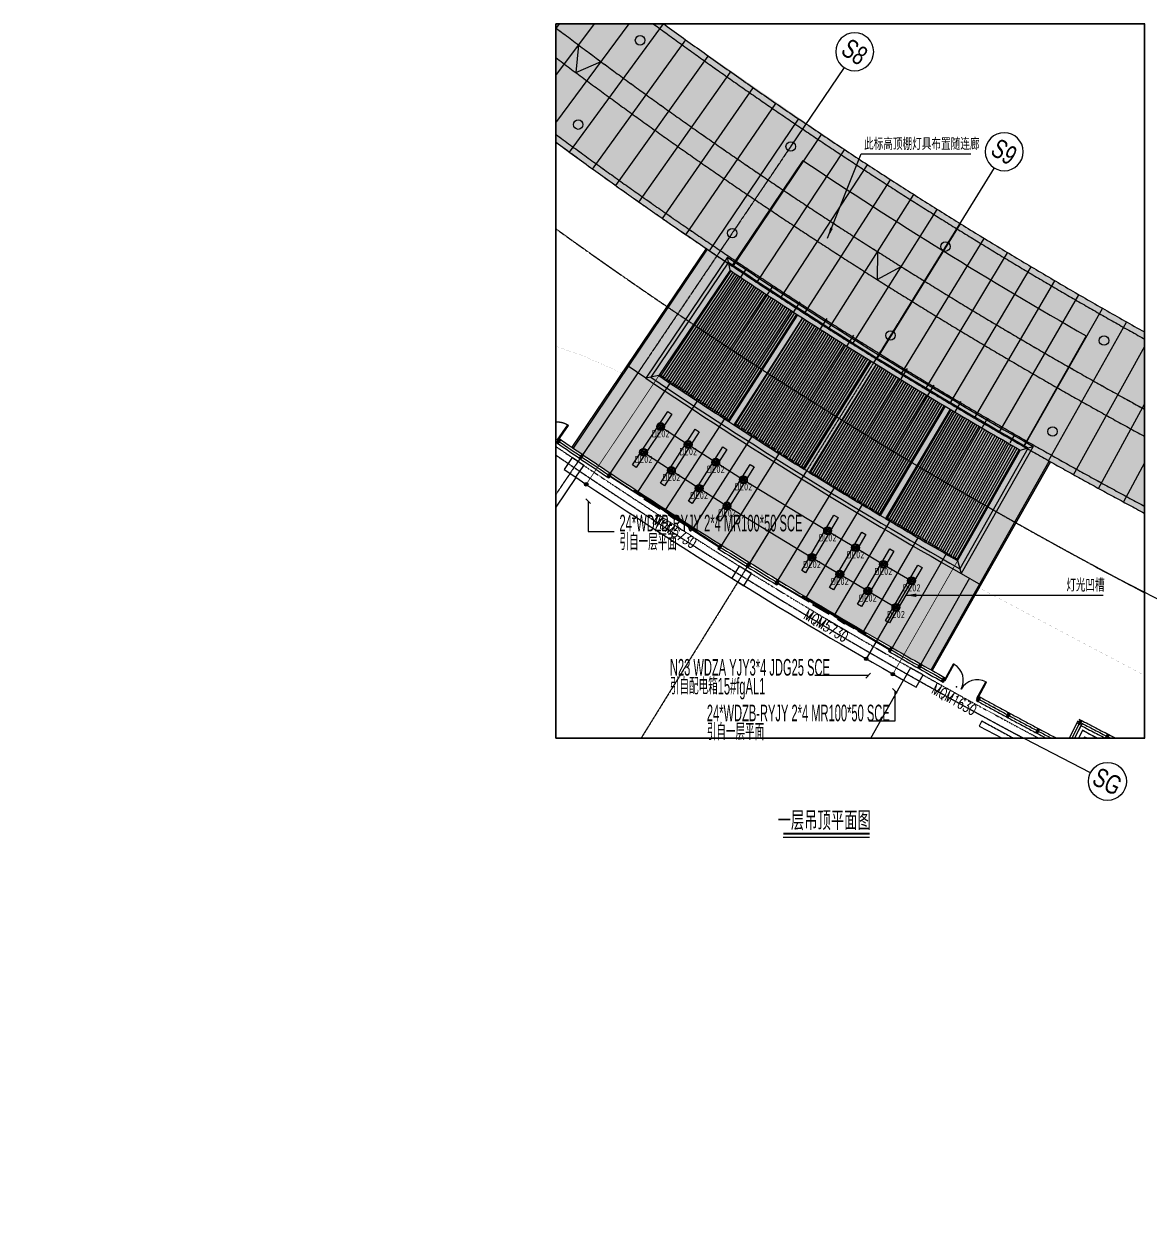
# Model space of a CAD drawing. Header units: inches. Extents: x 157503 to 1975928, y -20120 to 125851.
# Drawn here: x 1592859 to 1640308, y 75385 to 125851 of the extents above; entities that cross this region are included whole.
import ezdxf
from ezdxf import colors
from ezdxf.entities.mleader import LeaderData, LeaderLine
from ezdxf.enums import TextEntityAlignment as Align
from ezdxf.lldxf.tags import DXFTag
from ezdxf.math import Vec2, Vec3
from ezdxf.xclip import XClip

# ---------------------------------------------------------------- set-up
doc = ezdxf.new("R2010")
doc.units = ezdxf.units.IN
doc.header["$MEASUREMENT"] = 0
for name, pattern in [('CENTER2', [28.575, 19.05, -3.175, 3.175, -3.175]), ('DOT2', [0.125, 0, -0.125]), ('JIS_08_15', [17.25, 15, -0.75, 0.75, -0.75])]:
    doc.linetypes.add(name, pattern=pattern)
doc.layers.get('0').update_dxf_attribs({"color": 253})
for name, color, linetype in [('#分隔线', 8, 'JIS_08_15'), ('#幕墙线-平面', 8, 'Continuous'), ('#标注', 8, 'Continuous'), ('#轴线', 8, 'CENTER2'), ('0-DL02', 1, 'Continuous'), ('0-L-灯具', 1, 'Continuous'), ('0-L-电箱', 90, 'Continuous'), ('0-LIGHT-TXT', 90, 'Continuous'), ('1-WIN-1', 8, 'Continuous'), ('A-COLS-PLAN-C', 8, 'Continuous'), ('A-FLOR-OTLN', 8, 'DOT2'), ('A-GLASS', 8, 'Continuous'), ('A-STRS', 8, 'Continuous'), ('A-WALL-E', 8, 'Continuous'), ('COLUMN', 8, 'Continuous'), ('DIM', 8, 'Continuous'), ('DIM_LEAD', 8, 'Continuous'), ('DIM_SYMB', 8, 'Continuous'), ('I—平面—文字', 8, 'Continuous'), ('LT-220V', 5, 'Continuous'), ('LT-24V', 4, 'Continuous'), ('L立面-细线', 8, 'Continuous'), ('WALL', 8, 'Continuous'), ('WINDOW', 8, 'Continuous'), ('WINDOW_TEXT', 8, 'Continuous'), ('WZ', 8, 'Continuous'), ('吊顶', 8, 'Continuous'), ('外轮廓', 8, 'Continuous'), ('建-填充', 8, 'Continuous'), ('建-消防-防火分区填充', 8, 'Continuous')]:
    doc.layers.add(name, color=color, linetype=linetype)
doc.styles.add('_TCH_DIM', font='SIMPLEX', dxfattribs={"bigfont": 'GBCBIG'})
doc.styles.add('_TCH_WINDOW', font='SIMPLEX', dxfattribs={"height": 3.5, "bigfont": 'GBCBIG'})
doc.styles.add('GBZITI', font='gbenor.shx', dxfattribs={"height": 350, "bigfont": 'gbcbig.shx'})
doc.styles.add('JHZX', font='jrs.shx', dxfattribs={"width": 0.6, "bigfont": 'jhz.shx'})
doc.styles.add('SMDEI', font='smsim.shx', dxfattribs={"width": 0.75, "bigfont": 'smfs.shx'})
doc.styles.get("Standard").update_dxf_attribs({"font": 'arial.ttf'})
doc.styles.add('图纸文字', font='txt.shx', dxfattribs={"width": 0.7, "bigfont": 'HZTXT.shx'})
doc.styles.add('幼圆', font='')
doc.styles.get('幼圆').set_extended_font_data('YouYuan')
tags = doc.linetypes.add('LED_LINE', pattern='A,0.5,-0.3,["LED",Standard,S=0.2,R=-0.1,X=-0.1,Y=-0.1],-1', length=1.8).pattern_tags.tags
tags[6] = DXFTag(74, 10)
doc.dimstyles.new('JZBZ-300', dxfattribs={"dimscale": 300, "dimtxt": 3, "dimasz": 1.5, "dimexe": 1, "dimexo": 1, "dimgap": 0.5, "dimtad": 1, "dimdec": 0, "dimdsep": 46, "dimtxsty": 'JHZX', "dimblk1": 'ARCHTICK', "dimblk2": 'ARCHTICK', "dimsah": 1, "dimcen": 0, "dimclrd": 1, "dimclre": 1, "dimclrt": 2, "dimazin": 2, "dimtfac": 1, "dimtdec": 0, "dimtix": 1, "dimtmove": 0, "dimatfit": 3, "dimfxl": 0, "dimtolj": 1, "dimlwd": -1, "dimlwe": -1, "dimarcsym": 0})

# ---------------------------------------------------------------- blocks, each defined once
blk = doc.blocks.new('A$C80b62fe7')
at = {"layer": '#幕墙线-平面'}
for points in [[(-78822, 63164, 0.005574), (-75982, 59854, 0.004935), (-73407, 56977, 0.059294), (-38419, 26758, 0.058599), (2176, 5784, 0.058599)], [(-80806, 61500, 0.005574), (-77929, 58146, 0.004935), (-75320, 55231, 0.059294), (-39869, 24612, 0.058599), (1264, 3360, 0.058599)], [(-81572, 60857, 0.005574), (-78681, 57487, 0.004935), (-76058, 54557, 0.059294), (-40428, 23783, 0.058599), (912, 2424, 0.058599)], [(-83557, 59193, 0.005574), (-80628, 55778, 0.004935), (-77971, 52810, 0.059294), (-41878, 21637, 0.058599), (0, 0, 0.058599)], [(-83756, 59026, 0.005574), (-80823, 55607, 0.004935), (-78163, 52635, 0.059294), (-42023, 21421, 0.058599), (-92, -243, 0.058599)]]:
    blk.add_lwpolyline(points, format="xyb", dxfattribs=at)
blk.add_arc((71052, 188867), 195350, 213.4267, 249.3814, dxfattribs=at)
blk = doc.blocks.new('A$C8c38d97e')
at = {"layer": '建-填充', "ltscale": 10}
h = blk.add_hatch(color=256, dxfattribs=at)
h.dxf.hatch_style = 1
edge = h.paths.add_edge_path()
edge.add_line((-125064, -153750), (-125377, -154140))
edge.add_arc((-915, 751), 198700, 231.21659, 231.55686)
edge.add_line((-124455, -154876), (-124144, -154485))
edge.add_arc((-915, 751), 198200, 231.21659, 231.55686, ccw=False)
edge = h.paths.add_edge_path()
edge.add_line((-125377, -154140), (-125690, -154530))
edge.add_arc((-915, 751), 199200, 231.21659, 231.55686)
edge.add_line((-124766, -155268), (-124455, -154876))
edge.add_arc((-915, 751), 198700, 231.21659, 231.55686, ccw=False)
h = blk.add_hatch(color=256, dxfattribs=at)
h.dxf.hatch_style = 1
edge = h.paths.add_edge_path()
edge.add_line((-113115, -163358), (-113395, -163773))
edge.add_arc((-1947, 1333), 199200, 235.98045, 236.32073)
edge.add_line((-112412, -164432), (-112135, -164016))
edge.add_arc((-1947, 1333), 198700, 235.98045, 236.32073, ccw=False)
edge = h.paths.add_edge_path()
edge.add_arc((-1947, 1333), 198200, 235.98045, 236.32073, ccw=False)
edge.add_line((-112835, -162944), (-113115, -163358))
edge.add_arc((-1947, 1333), 198700, 235.98045, 236.32073)
edge.add_line((-112135, -164016), (-111858, -163600))
at = {"layer": '#幕墙线-平面', "ltscale": 10}
for points in [[(-149873, -125692, 0.005574), (-147034, -129002, 0.004935), (-144458, -131880, 0.059294), (-109471, -162099, 0.058599), (-68876, -183073, 0.058599)], [(-151858, -127357, 0.005574), (-148981, -130711, 0.004935), (-146371, -133626, 0.059294), (-110920, -164245, 0.058599), (-69788, -185497, 0.058599)], [(-152624, -127999, 0.005574), (-149732, -131370, 0.004935), (-147110, -134300, 0.059294), (-111480, -165074, 0.058599), (-70140, -186433, 0.058599)], [(-154608, -129664, 0.005574), (-151679, -133078, 0.004935), (-149022, -136047, 0.059294), (-112929, -167220, 0.058599), (-71052, -188857, 0.058599)]]:
    blk.add_lwpolyline(points, format="xyb", dxfattribs=at)
for points in [[(-129350, -155216), (-125061, -150069)], [(-128425, -155982), (-124167, -150809)], [(-127497, -156742), (-123269, -151544)], [(-126564, -157496), (-122367, -152273)], [(-125626, -158245), (-121460, -152997)], [(-124684, -158988), (-120550, -153716)], [(-123737, -159726), (-119634, -154429)], [(-122787, -160458), (-118715, -155137)], [(-121831, -161185), (-117792, -155839)], [(-120872, -161905), (-116864, -156536)], [(-119908, -162620), (-115932, -157227)], [(-118940, -163329), (-114996, -157913)], [(-117968, -164033), (-114056, -158593)], [(-116992, -164731), (-113112, -159268)], [(-116011, -165423), (-112164, -159937)], [(-115027, -166109), (-111213, -160600)], [(-114038, -166789), (-110257, -161258)], [(-113046, -167463), (-109297, -161910)], [(-112049, -168132), (-108333, -162556)], [(-111048, -168794), (-107366, -163197)], [(-110044, -169451), (-106395, -163831)], [(-109035, -170101), (-105420, -164460)], [(-108023, -170746), (-104441, -165083)], [(-107007, -171384), (-103459, -165701)], [(-105987, -172017), (-102473, -166312)], [(-104964, -172643), (-101483, -166918)], [(-103937, -173263), (-100490, -167518)], [(-102906, -173878), (-99494, -168112)]]:
    blk.add_lwpolyline(points, dxfattribs=at)
at = {"layer": 'DIM', "ltscale": 10}
for points in [[(-125064, -153750), (-125227, -154901), (-124144, -154485)], [(-112831, -162938), (-112898, -164103), (-111858, -163600)]]:
    blk.add_lwpolyline(points, dxfattribs=at)
blk.add_blockref('A$C80b62fe7', (-71052, -188857), dxfattribs=at)
blk = doc.blocks.new('YREYTRTJHGJHGJ')
at = {"layer": '#标注', "ltscale": 300}
blk.add_blockref('A$C8c38d97e', (917729.6, 422226.7), dxfattribs=at)
blk = doc.blocks.new('*U29')
blk.add_line((0, -20), (0, 0))
blk.add_circle((0, -24), 4)
at = {"style": 'JHZX', "width": 0.75}
blk.add_attdef('AXES', text='', height=4, dxfattribs=at).set_placement((0, -24), align=Align.MIDDLE_CENTER)
blk = doc.blocks.new('A$C99cbe334')
at = {"layer": 'A-STRS'}
for p, q in [((4746, -7923), (3583, -10190)), ((4819, -7913), (3625, -10240)), ((3801, -7985), (3920, -8046)), ((3945, -8059), (4066, -8121)), ((4438, -7975), (4661, -8089)), ((2842, -8217), (2451, -8979)), ((2916, -8205), (2493, -9028)), ((2779, -8472), (4113, -9157)), ((2916, -8205), (4250, -8890)), ((3415, -8125), (4387, -8623)), ((4100, -8139), (4524, -8356)), ((-1490, -10247), (2451, -8979)), ((-1471, -10304), (2493, -9028)), ((2505, -9006), (3839, -9691)), ((2642, -8739), (3976, -9424)), ((813, -9569), (1254, -10940)), ((1099, -9477), (1540, -10848)), ((1384, -9385), (1826, -10756)), ((1670, -9293), (2111, -10664)), ((1956, -9201), (2397, -10572)), ((2241, -9109), (2682, -10480)), ((-615, -10028), (-174, -11399)), ((-329, -9936), (112, -11307)), ((-43, -9844), (398, -11215)), ((242, -9753), (683, -11123)), ((528, -9661), (969, -11031)), ((528, -9661), (969, -11031)), ((-1490, -10247), (-1030, -11675)), ((-1186, -10212), (-745, -11583)), ((-1030, -11675), (3583, -10190)), ((-1012, -11732), (3625, -10240)), ((-900, -10120), (-459, -11491)), ((-1030, -11675), (-1012, -11732))]:
    blk.add_line(p, q, dxfattribs=at)
at = {"layer": 'DIM_SYMB'}
blk.add_lwpolyline([(2842, -8217), (3751, -8070), (3814, -7741), (4024, -8345), (4084, -8016), (4993, -7870)], dxfattribs=at)
blk.add_lwpolyline([(-1260, -10961, 0, 0, 0), (3057, -9572, 0, 0, 0), (3583, -8548, 0, 120, 0), (3405, -8894, 0, 0, 0)], format="xyseb", dxfattribs=at)
at = {"layer": '外轮廓', "ltscale": 2}
for p, q in [((2170, -3087), (2054, -3313)), ((2054, -3313), (6111, -5394)), ((1315, -4754), (-986, -9238)), ((1315, -4754), (3930, -6096)), ((6111, -5394), (4828, -7896)), ((3930, -6096), (2856, -8190)), ((-986, -9238), (3195, -11384))]:
    blk.add_line(p, q, dxfattribs=at)
blk.add_arc((103835, 184084), 213000, 241.4908, 242.75517, dxfattribs=at)
at = {"layer": 'I—平面—文字', "style": '幼圆'}
for s, rotation, p in [('上', 328.2308, (-1891, -10942)), ('上', 328.3115, (-1878, -10944)), ('38步', 328.2308, (-2235, -11550)), ('38步', 328.3115, (-2221, -11552))]:
    blk.add_text(s, height=350, rotation=rotation, dxfattribs=at).set_placement(p)
blk = doc.blocks.new('_ARCHTICK')
at = {"color": 0, "linetype": 'ByBlock', "const_width": 0.15}
blk.add_lwpolyline([(-0.5, -0.5), (0.5, 0.5)], dxfattribs=at)
blk = doc.blocks.new('_YZHK')
blk.add_circle((0, 0), 0.5)
blk = doc.blocks.new('_FZHK')
blk.add_lwpolyline([(-0.5, -0.5), (0.5, -0.5), (0.5, 0.5), (-0.5, 0.5)], close=True)
blk = doc.blocks.new('$DorLib2D$00000138')
for p, q in [((-0.2875, 0), (-0.2875, 0.1538)), ((-0.2875, 0.1538), (0, 0.1538)), ((0, 0.1538), (0, 0)), ((0.2875, 0.1538), (0, 0.1538)), ((0.2875, 0), (0.2875, 0.1538)), ((-0.5, -0.1399), (-0.5, 0)), ((-0.5, 0), (-0.2188, 0)), ((0, 0), (-0.2875, 0)), ((-0.2188, 0), (-0.2188, -0.1399)), ((0, 0), (0.2875, 0)), ((0.2188, 0), (0.2188, -0.1399)), ((0.5, 0), (0.2188, 0)), ((0.5, 0), (0.5, -0.1946)), ((0.5, -0.1399), (0.5, 0)), ((-0.2188, -0.1399), (-0.5, -0.1399)), ((0.2188, -0.1399), (0.5, -0.1399)), ((-0.1857, -0.186), (-0.037, -0.186)), ((-0.037, -0.186), (-0.1019, -0.2583)), ((-0.1019, -0.2583), (-0.1019, -0.186)), ((0.1857, -0.186), (0.037, -0.186)), ((0.037, -0.186), (0.1019, -0.2583)), ((0.1019, -0.2583), (0.1019, -0.186))]:
    blk.add_line(p, q)
blk = doc.blocks.new('$DorLib2D$00000002')
at = {"layer": '1-WIN-1'}
for p, q in [((-0.5, 0), (-0.5, 0.4875)), ((-0.475, 0.4875), (-0.5, 0.4875)), ((-0.475, 0), (-0.475, 0.4875)), ((0.475, 0), (0.475, 0.4875)), ((0.475, 0.4875), (0.5, 0.4875)), ((0.5, 0), (0.5, 0.4875)), ((-0.5, 0), (-0.475, 0)), ((0.5, 0), (0.475, 0))]:
    blk.add_line(p, q, dxfattribs=at)
for centre, start, end in [((-0.4875, 0), 0, 88.53072), ((0.4875, 0), 91.46928, 180)]:
    blk.add_arc(centre, 0.4875, start, end, dxfattribs=at)
blk = doc.blocks.new('*U28')
blk.add_line((20, 0), (0, 0))
blk.add_circle((24, 0), 4)
at = {"style": 'JHZX', "width": 0.75}
blk.add_attdef('AXES', text='', height=4, dxfattribs=at).set_placement((24, 0), align=Align.MIDDLE_CENTER)
blk = doc.blocks.new('*U54')
blk.add_line((-8.56, -0.75), (9.63, -0.75))
at = {"const_width": 0.4}
blk.add_lwpolyline([(-8.56, 0), (9.63, 0)], dxfattribs=at)
at = {"layer": 'WZ', "style": '图纸文字', "width": 0.7}
blk.add_attdef('立面图', text='', height=4, dxfattribs=at).set_placement((0.06, 2.74), align=Align.MIDDLE_CENTER)
blk = doc.blocks.new('XINFG')
at = {"layer": '建-填充', "ltscale": 10}
h = blk.add_hatch(dxfattribs=at)
h.set_pattern_fill('纤维材料', color=256, scale=50)
h.set_pattern_definition([(0, (4341.77, -22588.14), (93.75, 93.75), [93.75, -93.75]), (90, (4435.52, -22588.14), (-93.75, 93.75), [93.75, -93.75])])
h.paths.add_polyline_path([(16609, -16218), (19572, -17895), (16916, -22588), (13891, -20790)])
h.paths.add_polyline_path([(13499, -14298), (16394, -16091), (13657, -20688), (10682, -18846)])
h.paths.add_polyline_path([(7300, -16708), (10181, -12238), (7336, -10368), (4342, -14801)])
edge = h.paths.add_edge_path()
edge.add_line((10391, -12374), (13270, -14192))
edge.add_line((13270, -14192), (10453, -18741))
edge.add_line((10453, -18741), (7510, -16844))
edge.add_line((7510, -16844), (10395, -12376))
at = {"ltscale": 10}
for p, q in [((7336, -10368), (7228, -9813)), ((10181, -12238), (10391, -12374)), ((4342, -14801), (3786, -14910)), ((10666, -18873), (10453, -18741))]:
    blk.add_line(p, q, dxfattribs=at)
for points in [[(6329, -9447), (676, -17817)], [(6378, -9481), (726, -17851)], [(3786, -14910), (2998, -14378)], [(13270, -14192), (13483, -14324)], [(16394, -16091), (16609, -16218)], [(4718, -16307), (4885, -16417), (3389, -18666), (3231, -18561), (4718, -16307)], [(5869, -17058), (6037, -17166), (4571, -19435), (4411, -19331), (5869, -17059)], [(7025, -17802), (7194, -17909), (5743, -20187), (5582, -20084), (7025, -17802)], [(19551, -17932), (20096, -17782)], [(8186, -18537), (8355, -18643), (6919, -20930), (6758, -20829), (8186, -18537)], [(15797, -27184), (20772, -18394)], [(15850, -27214), (20824, -18424)], [(11711, -20676), (11883, -20776), (10516, -23106), (10352, -23009), (11710, -20676)], [(13874, -20817), (13660, -20689)], [(12884, -21386), (13056, -21487), (11689, -23816), (11525, -23720), (12884, -21386)], [(14061, -22089), (14234, -22190), (12867, -24519), (12703, -24422), (14061, -22089)], [(16916, -22588), (17067, -23134)], [(15246, -22780), (15419, -22881), (14051, -25210), (13887, -25114), (15246, -22780)], [(17067, -23134), (17893, -23602)]]:
    blk.add_lwpolyline(points, dxfattribs=at)
for centre in [(4413, -16945), (5572, -17701), (3693, -18027), (6733, -18446), (4866, -18792), (7898, -19183), (6034, -19542), (7206, -20284), (11442, -21330), (12615, -22041), (10783, -22451), (13793, -22743), (11956, -23161), (14977, -23434), (13134, -23864), (14319, -24555)]:
    blk.add_circle(centre, 75, dxfattribs=at)
at = {"layer": '吊顶', "ltscale": 10}
for p, q in [((8017, -10302), (7779, -10659)), ((9147, -11002), (8892, -11390)), ((10276, -11701), (10004, -12121)), ((11404, -12400), (11125, -12837)), ((12533, -13099), (12251, -13548)), ((13660, -13796), (13374, -14257)), ((14790, -14496), (14524, -14933)), ((3454, -14686), (1132, -18126)), ((4818, -15108), (2291, -18903)), ((15919, -15195), (15655, -15633)), ((5966, -15848), (3456, -19673)), ((17047, -15894), (16794, -16323)), ((7114, -16588), (4625, -20435)), ((18177, -16593), (17952, -16979)), ((8262, -17328), (5800, -21189)), ((19306, -17293), (19110, -17634)), ((9410, -18068), (6980, -21936)), ((10559, -18806), (8164, -22675)), ((11737, -19499), (9353, -23406)), ((12899, -20218), (10547, -24129)), ((14081, -20903), (11746, -24845)), ((15255, -21601), (12950, -25552)), ((16429, -22299), (14158, -26252)), ((17415, -23331), (15371, -26943))]:
    blk.add_line(p, q, dxfattribs=at)
blk = doc.blocks.new('引入')
at = {"layer": '0-L-电箱', "lineweight": -2}
h = blk.add_hatch(color=256, dxfattribs=at)
h.dxf.hatch_style = 1
h.paths.add_polyline_path([(-75, 0, 1), (75, 0, 1)])
blk.add_lwpolyline([(709, -533, 0, 0, 0), (432, -324, 200, 0, 0), (0, 0, 0, 0, 0)], format="xyseb", dxfattribs=at)
blk.add_circle((0, 0), 75, dxfattribs=at)
blk = doc.blocks.new('_Oblique')
at = {"color": 0, "linetype": 'ByBlock', "lineweight": -2}
blk.add_line((-0.5, -0.5), (0.5, 0.5), dxfattribs=at)
blk = doc.blocks.new('DL02')
at = {"layer": '0-DL02'}
for p, q in [((-89, -89), (89, 89)), ((89, -89), (-89, 89))]:
    blk.add_line(p, q, dxfattribs=at)
for radius in [165, 126]:
    blk.add_circle((0, 0), radius, dxfattribs=at)
at = {"layer": '0-DL02', "style": 'GBZITI', "width": 0.8}
blk.add_text('DL02', height=300, dxfattribs=at).set_placement((0, -450, 0), align=Align.CENTER)
blk = doc.blocks.new('A$Cbd8d7c8c')
for p, q in [((33917, -45675), (33804, -45840)), ((33837, -45862), (33884, -45652)), ((34869, -46321), (34757, -46487)), ((34790, -46510), (34836, -46299)), ((35900, -47255), (36077, -47133)), ((36044, -47110), (35933, -47277)), ((40700, -50123), (40594, -50292)), ((40628, -50313), (40666, -50101)), ((41762, -51020), (41936, -50892)), ((41902, -50871), (41796, -51041)), ((42968, -51763), (43141, -51634)), ((43107, -51613), (43003, -51784)), ((47878, -54439), (47778, -54612)), ((47813, -54632), (47843, -54419)), ((48975, -55294), (49143, -55159)), ((49108, -55139), (49010, -55313)), ((49979, -55859), (50146, -55723)), ((50111, -55703), (50014, -55878)), ((51581, -56516), (51485, -56692)), ((51450, -56673), (51616, -56536)), ((52694, -57351), (52859, -57213)), ((52824, -57194), (52729, -57370)), ((55723, -57658), (55886, -57517)), ((55850, -57499), (55758, -57676)), ((53943, -58019), (54107, -57880)), ((54072, -57861), (53978, -58038)), ((56877, -58257), (57040, -58116)), ((57004, -58097), (56912, -58275))]:
    blk.add_line(p, q)
for points in [[(33950, -45697), (33884, -45652), (33771, -45817), (33837, -45862)], [(34902, -46344), (34836, -46299), (34724, -46465), (34790, -46510)], [(36011, -47088), (36077, -47133), (35967, -47299), (35900, -47255)], [(40734, -50144), (40666, -50101), (40560, -50271), (40628, -50313)], [(41868, -50850), (41936, -50892), (41830, -51062), (41762, -51020)], [(43073, -51592), (43141, -51634), (43037, -51805), (42968, -51763)], [(47913, -54459), (47843, -54419), (47744, -54592), (47813, -54632)], [(49073, -55120), (49143, -55159), (49044, -55333), (48975, -55294)], [(50076, -55684), (50146, -55723), (50049, -55898), (49979, -55859)], [(51546, -56497), (51616, -56536), (51520, -56711), (51450, -56673)], [(52789, -57175), (52859, -57213), (52764, -57389), (52694, -57351)], [(55814, -57480), (55886, -57517), (55794, -57695), (55723, -57658)], [(54037, -57842), (54107, -57880), (54014, -58056), (53943, -58019)], [(56968, -58079), (57040, -58116), (56948, -58293), (56877, -58257)]]:
    blk.add_lwpolyline(points, close=True)
at = {"layer": 'A-FLOR-OTLN'}
blk.add_line((55911, -57925), (55385, -58948), dxfattribs=at)
blk.add_lwpolyline([(-22721, -15690), (-43719, -33393, 0.413756), (-43992, -36561, 0.189672), (122158, -126683, 0.414786), (124666, -124719), (133885, -48362, 0.379931), (116453, -23208, 0.236452)], format="xyb", dxfattribs=at)
for radius, start, end in [(212500, 233.99013, 242.47271), (211350, 242.47117, 251.70672)]:
    blk.add_arc((153596, 129495), radius, start, end, dxfattribs=at)
at = {"layer": 'A-GLASS'}
for p, q in [((33884, -45652), (33771, -45817)), ((35968, -47299), (36077, -47131)), ((40668, -50101), (40559, -50269)), ((43038, -51804), (43140, -51632)), ((47842, -54417), (47740, -54589)), ((50049, -55898), (50146, -55723)), ((51546, -56498), (51449, -56673)), ((55714, -57545), (55235, -58475)), ((55802, -57591), (55278, -58610)), ((55891, -57637), (55321, -58745)), ((55891, -57637), (55714, -57545))]:
    blk.add_line(p, q, dxfattribs=at)
for radius, start, end in [(212350, 235.64741, 236.36262), (212250, 235.64751, 236.36227), (212150, 235.64761, 236.36192), (212350, 237.83803, 238.62481), (212250, 237.83837, 238.62446), (212150, 237.83872, 238.62411), (212250, 240.09953, 240.81533), (212150, 240.09987, 240.81523), (212350, 240.09918, 240.81544), (212150, 241.24735, 242.37772), (212350, 241.24714, 242.43204), (212250, 241.24725, 242.40489), (211000, 242.37566, 243.1433), (211100, 242.40298, 243.14338), (211200, 242.43028, 243.14347)]:
    blk.add_arc((153596, 129495), radius, start, end, dxfattribs=at)
at = {"layer": 'A-WALL-E'}
for p, q in [((55911, -57925), (55865, -58015)), ((56089, -58017), (55911, -57925)), ((56089, -58017), (56089, -58018))]:
    blk.add_line(p, q, dxfattribs=at)
at = {"layer": 'DIM_LEAD'}
for p, q in [((45177, -37208), (46599, -33656)), ((45177, -37208), (46599, -33656)), ((45177, -37208), (46599, -33656)), ((45177, -37208), (46599, -33656)), ((45177, -37208), (46599, -33656)), ((45177, -37208), (46599, -33656)), ((45177, -37208), (46599, -33656)), ((45177, -37208), (46599, -33656)), ((46599, -33656), (51216, -33656))]:
    blk.add_line(p, q, dxfattribs=at)
blk.add_lwpolyline([(45177, -37208, 0, 120, 0), (45344, -36790, 0, 0, 0)], format="xyseb", dxfattribs=at)
blk.add_lwpolyline([(45177, -37208, 0, 120, 0), (45344, -36790, 0, 0, 0)], format="xyseb", dxfattribs=at)
blk.add_lwpolyline([(45177, -37208, 0, 120, 0), (45344, -36790, 0, 0, 0)], format="xyseb", dxfattribs=at)
blk.add_lwpolyline([(45177, -37208, 0, 120, 0), (45344, -36790, 0, 0, 0)], format="xyseb", dxfattribs=at)
blk.add_lwpolyline([(45177, -37208, 0, 120, 0), (45344, -36790, 0, 0, 0)], format="xyseb", dxfattribs=at)
blk.add_lwpolyline([(45177, -37208, 0, 120, 0), (45344, -36790, 0, 0, 0)], format="xyseb", dxfattribs=at)
blk.add_lwpolyline([(45177, -37208, 0, 120, 0), (45344, -36790, 0, 0, 0)], format="xyseb", dxfattribs=at)
blk.add_lwpolyline([(45177, -37208, 0, 120, 0), (45344, -36790, 0, 0, 0)], format="xyseb", dxfattribs=at)
at = {"layer": 'L立面-细线'}
blk.add_line((55847, -57723), (55321, -58745), dxfattribs=at)
at = {"layer": 'WALL'}
for p, q in [((55865, -58015), (55385, -58948)), ((55997, -58196), (55562, -59040))]:
    blk.add_line(p, q, dxfattribs=at)
for radius, start in [(211350, 242.52539), (211550, 242.52561)]:
    blk.add_arc((153596, 129495), radius, start, 243.14185, dxfattribs=at)
at = {"layer": 'WINDOW'}
for start, end in [(236.36192, 237.83872), (238.62411, 240.09987)]:
    blk.add_arc((153596, 129495), 212150, start, end, dxfattribs=at)
at = {"layer": '吊顶'}
for p, q in [((44138, -33936), (41144, -38370)), ((40066, -37643), (34414, -46013)), ((40965, -38009), (37523, -43106)), ((41006, -38217), (37732, -43065)), ((41073, -38563), (38079, -42997)), ((43919, -40434), (41020, -44931)), ((44129, -40569), (41230, -45066)), ((56066, -41322), (53431, -45979)), ((47008, -42388), (44191, -46937)), ((47220, -42520), (44403, -47068)), ((50131, -44286), (47397, -48885)), ((50346, -44414), (47612, -49013)), ((41020, -44931), (41230, -45066)), ((53289, -46128), (50654, -50784)), ((53629, -46034), (50748, -51125)), ((53833, -45978), (50804, -51330)), ((54562, -46619), (49587, -55409))]:
    blk.add_line(p, q, dxfattribs=at)
at = {"layer": '吊顶', "const_width": 3}
for points in [[(36525, -42886, 0.056654), (31390, -41079), (30859, -40958, -0.112536), (21289, -36344, -0.028917), (3039, -19971, 0.413532), (-634, -19953), (-31398, -50353, 0.414781), (-31416, -54033, 0.170492), (123964, -129415, 0.412564), (126841, -127143), (136318, -48656, 1.269195), (87077, -54393)], [(80228, -65296, -0.038049), (51557, -51928)]]:
    blk.add_lwpolyline(points, format="xyb", dxfattribs=at)
at = {"layer": '吊顶'}
for radius, start, end in [(202050, 218.43889, 236.1819), (196700, 236.18769, 240.27516), (201850, 236.08276, 240.38008), (202000, 236.12523, 240.33762), (202250, 236.19587, 237.16054), (202250, 237.23136, 238.19603), (202250, 238.26683, 239.2315), (208000, 236.07941, 240.38344), (207850, 236.12084, 240.34201), (207600, 236.19002, 237.16144), (202250, 239.30232, 240.26699), (207600, 237.23043, 238.19692), (207600, 238.26592, 239.23241), (207600, 239.30141, 240.27283)]:
    blk.add_arc((153596, 129495), radius, start, end, dxfattribs=at)
at = {"layer": '外轮廓', "ltscale": 2}
blk.add_lwpolyline([(34586, -47277), (26192, -59708, 0.019086), (40991, -68873), (48379, -55818)], format="xyb", dxfattribs=at)
blk.add_arc((153663, 129608), 213231, 236.05192, 240.41233, dxfattribs=at)
at = {"layer": '建-消防-防火分区填充'}
for p in [(50603, -56092), (52154, -56944), (53713, -57784)]:
    blk.add_point(p, dxfattribs=at)
at = {"layer": 'A-COLS-PLAN-C'}
for p, xscale, yscale, zscale, rotation in [((34505, -46860), 599.999999999943, 599.999999999943, 599.999999999943, 55.96922824816605), ((41559, -51424), 600.0000000014165, 600.0000000014165, 600.0000000014165, 58.23142782297883), ((48788, -55705), 599.9999999997444, 599.9999999997444, 599.9999999997444, 60.49362856936614)]:
    blk.add_blockref('_FZHK', p, dxfattribs=dict(at, xscale=xscale, yscale=yscale, zscale=zscale, rotation=rotation))
at = {"layer": 'A-STRS'}
blk.add_blockref('A$C99cbe334', (49502, -54443), dxfattribs=at)
at = {"layer": 'COLUMN', "xscale": 400, "yscale": 400, "zscale": 400}
for p in [(37285, -28884), (34681, -32430), (43627, -33352), (41165, -36998), (50141, -37566), (47825, -41306), (56816, -41519), (54649, -45348)]:
    blk.add_blockref('_YZHK', p, dxfattribs=at)
at = {"layer": 'WINDOW'}
ref = blk.add_blockref('$DorLib2D$00000002', (33169, -45281), dxfattribs=dict(at, xscale=-1600, yscale=1600, zscale=-1600, rotation=325.4315568482513))
ref.add_attrib('A', 'MQM1630', (31882, -45296), dxfattribs={"layer": 'WINDOW_TEXT', "ltscale": 10, "height": 446.2, "rotation": 325.4316, "style": '_TCH_WINDOW', "width": 0.705882})
ref = blk.add_blockref('$DorLib2D$00000138', (38318, -48700), dxfattribs=dict(at, xscale=-5468.018040788034, yscale=200, zscale=-5468.018040788034, rotation=327.100320963781))
ref.add_attrib('A', 'MQM5730', (37777, -49190), dxfattribs={"layer": 'WINDOW_TEXT', "ltscale": 10, "height": 446.2, "rotation": 327.1003, "style": '_TCH_WINDOW', "width": 0.705882})
ref = blk.add_blockref('$DorLib2D$00000138', (45440, -53111), dxfattribs=dict(at, xscale=-5464.174967679828, yscale=200, zscale=-5464.174967679828, rotation=329.3619928849417))
ref.add_attrib('A', 'MQM5730', (44132, -53199), dxfattribs={"layer": 'WINDOW_TEXT', "ltscale": 10, "height": 446.2, "rotation": 329.362, "style": '_TCH_WINDOW', "width": 0.705882})
ref = blk.add_blockref('$DorLib2D$00000002', (50798, -56198), dxfattribs=dict(at, xscale=1600, yscale=1600, zscale=1600, rotation=331.0312899936644))
ref.add_attrib('A', 'MQM1630', (49519, -56339), dxfattribs={"layer": 'WINDOW_TEXT', "ltscale": 10, "height": 446.2, "rotation": 331.0313, "style": '_TCH_WINDOW', "width": 0.705882})
at = {"layer": 'DIM_LEAD', "style": '_TCH_DIM'}
for s, height, p in [('此标高顶棚灯具布置随连廊', 506.38, (46714, -33498)), ('灯光凹槽', 536.2, (55230, -52084))]:
    blk.add_text(s, height=height, dxfattribs=at).set_placement(p)
at = {"layer": 'DIM_LEAD'}
blk.add_leader([(48472, -52241), (56784, -52241)], dimstyle='JZBZ-300', override={"dimclrd": 256}, dxfattribs=at)

msp = doc.modelspace()

# ---------------------------------------------------------------- hatches: boundary and pattern name
at = {"layer": '建-填充', "ltscale": 10}
h = msp.add_hatch(dxfattribs=at)
h.set_pattern_fill('ANTAPA', color=256, scale=100)
h.set_pattern_definition([(0, (1615249.17, 105550.22), (158.75, 158.75), [79.375, -238.125]), (90, (1615288.86, 105510.53), (-158.75, 158.75), [79.375, -238.125])])
h.paths.add_polyline_path([(1619302, 125851), (1624406, 122346), (1630186, 118453), (1634619, 115717), (1637831, 113835), (1640039, 112588), (1640039, 105550), (1637889, 106715), (1635668, 107829), (1631781, 110214), (1629073, 111857), (1626485, 113482), (1622562, 116053), (1616953, 119961), (1615249, 121206), (1615249, 125851)])
h = msp.add_hatch(dxfattribs=at)
h.set_pattern_fill('DOTS', color=256, scale=100)
h.set_pattern_definition([(0, (1619363.28, 112588.38), (79.375, 158.75), [0, -158.75])])
h.paths.add_polyline_path([(1619363, 125851), (1622463, 123622), (1626294, 120991), (1630186, 118453), (1633143, 116610), (1637137, 114235), (1640039, 112588), (1640039, 112886), (1636262, 115038), (1633276, 116826), (1629344, 119292), (1625805, 121682), (1619776, 125851)])
h = msp.add_hatch(dxfattribs=at)
h.set_pattern_fill('DOTS', color=256, scale=100)
h.set_pattern_definition([(0, (1615249.17, 98639.97), (79.375, 158.75), [0, -158.75])])
h.paths.add_polyline_path([(1625640, 113478), (1622745, 108979), (1625702, 107110), (1628519, 111659)], flags=16)
h.paths.add_polyline_path([(1628732, 111527), (1631643, 109761), (1628906, 105164), (1625915, 106979)], flags=16)
h.paths.add_polyline_path([(1619591, 111050), (1622549, 109143), (1625430, 113613), (1622585, 115484)], flags=16)
h.paths.add_polyline_path([(1615249, 121206), (1615249, 120883), (1621578, 116404), (1615925, 108034), (1619879, 105423), (1624618, 102434), (1629424, 99588), (1631100, 98640), (1636073, 107428), (1638092, 106301), (1640039, 105256), (1640039, 105550), (1638220, 106534), (1636124, 107697), (1635081, 108288), (1629999, 111289), (1626619, 113397), (1621862, 116526), (1617682, 119437)])
edge = h.paths.add_edge_path(flags=16)
edge.add_line((1631858, 109633), (1634800, 107919))
edge.add_line((1634800, 107919), (1632165, 103263))
edge.add_line((1632165, 103263), (1629140, 105062))
edge.add_line((1629140, 105062), (1631862, 109631))

# ---------------------------------------------------------------- linework, layer by layer
at = {"layer": '#分隔线'}
msp.add_lwpolyline([(1615249, 125851), (1640039, 125851), (1640039, 95793), (1615249, 95793)], close=True, dxfattribs=at)
at = {"layer": '#轴线', "ltscale": 0.1}
for p, q in [((1625649, 121451), (1615249, 106050)), ((1632253, 117451), (1618841, 95793))]:
    msp.add_line(p, q, dxfattribs=at)
for radius, start, end in [(205000, 234.21982, 242.37063), (212800, 235.71941, 241.91853)]:
    msp.add_arc((1735108, 283542), radius, start, end, dxfattribs=at)
at = {"layer": '0-L-灯具', "linetype": 'LED_LINE', "ltscale": 100}
for points in [[(1622615, 115464), (1619649, 111011)], [(1622698, 115408), (1619732, 110956)], [(1622781, 115353), (1619815, 110900)], [(1622864, 115297), (1619898, 110845)], [(1622947, 115242), (1619982, 110789)], [(1623010, 115200), (1620065, 110734)], [(1623093, 115145), (1620148, 110678)], [(1623177, 115090), (1620232, 110623)], [(1623260, 115035), (1620315, 110568)], [(1623344, 114979), (1620398, 110513)], [(1623427, 114924), (1620482, 110458)], [(1623510, 114869), (1620565, 110403)], [(1623594, 114814), (1620649, 110348)], [(1623677, 114759), (1620732, 110292)], [(1623761, 114704), (1620816, 110237)], [(1623844, 114649), (1620899, 110182)], [(1623927, 114593), (1620982, 110127)], [(1624011, 114538), (1621066, 110072)], [(1624094, 114483), (1621149, 110017)], [(1624148, 114448), (1621233, 109962)], [(1624232, 114393), (1621317, 109907)], [(1624316, 114338), (1621400, 109853)], [(1624400, 114284), (1621484, 109798)], [(1624484, 114229), (1621568, 109743)], [(1624567, 114175), (1621652, 109689)], [(1624651, 114120), (1621735, 109634)], [(1624735, 114065), (1621819, 109580)], [(1624819, 114011), (1621903, 109525)], [(1624902, 113956), (1621987, 109470)], [(1624986, 113902), (1622071, 109416)], [(1625070, 113847), (1622154, 109361)], [(1625154, 113792), (1622238, 109307)], [(1625220, 113749), (1622322, 109252)], [(1625304, 113695), (1622406, 109198)], [(1625388, 113640), (1622490, 109143)], [(1622786, 108953), (1625655, 113468)], [(1622870, 108899), (1625740, 113414)], [(1622954, 108845), (1625824, 113360)], [(1623038, 108791), (1625908, 113306)], [(1623122, 108737), (1625992, 113252)], [(1623207, 108683), (1626076, 113198)], [(1623291, 108629), (1626161, 113144)], [(1623375, 108575), (1626245, 113090)], [(1623459, 108521), (1626304, 113052)], [(1623544, 108468), (1626389, 112998)], [(1623628, 108414), (1626473, 112945)], [(1623713, 108361), (1626558, 112891)], [(1623797, 108307), (1626642, 112838)], [(1623882, 108254), (1626727, 112784)], [(1623966, 108200), (1626811, 112731)], [(1624051, 108147), (1626896, 112677)], [(1624135, 108093), (1626980, 112624)], [(1624220, 108040), (1627065, 112570)], [(1624304, 107986), (1627149, 112517)], [(1624389, 107933), (1627234, 112463)], [(1624473, 107879), (1627318, 112410)], [(1624558, 107826), (1627403, 112356)], [(1624642, 107772), (1627459, 112321)], [(1624727, 107719), (1627544, 112268)], [(1624812, 107666), (1627628, 112215)], [(1624897, 107613), (1627713, 112162)], [(1624981, 107560), (1627798, 112109)], [(1625066, 107507), (1627883, 112056)], [(1625151, 107454), (1627968, 112003)], [(1625236, 107401), (1628053, 111950)], [(1625321, 107349), (1628137, 111897)], [(1625405, 107296), (1628222, 111844)], [(1625490, 107243), (1628307, 111791)], [(1625575, 107190), (1628392, 111738)], [(1625660, 107137), (1628477, 111685)], [(1625959, 106951), (1628747, 111518)], [(1626044, 106899), (1628832, 111465)], [(1626130, 106847), (1628917, 111413)], [(1626215, 106794), (1629003, 111361)], [(1626300, 106742), (1629088, 111308)], [(1626385, 106690), (1629173, 111256)], [(1626470, 106637), (1629258, 111204)], [(1626556, 106585), (1629343, 111151)], [(1626641, 106533), (1629429, 111099)], [(1626726, 106480), (1629514, 111047)], [(1626811, 106428), (1629599, 110994)], [(1626896, 106376), (1629684, 110942)], [(1626982, 106323), (1629741, 110907)], [(1627067, 106272), (1629826, 110855)], [(1627153, 106220), (1629912, 110803)], [(1627238, 106168), (1629997, 110752)], [(1627324, 106116), (1630083, 110700)], [(1627409, 106064), (1630168, 110648)], [(1627495, 106013), (1630254, 110596)], [(1627580, 105961), (1630339, 110544)], [(1627666, 105909), (1630425, 110493)], [(1627751, 105857), (1630511, 110441)], [(1627837, 105805), (1630596, 110389)], [(1627923, 105754), (1630682, 110337)], [(1628008, 105702), (1630767, 110285)], [(1628094, 105650), (1630853, 110234)], [(1628179, 105598), (1630913, 110197)], [(1628265, 105547), (1630999, 110146)], [(1628351, 105496), (1631085, 110094)], [(1628437, 105444), (1631171, 110043)], [(1628523, 105393), (1631257, 109992)], [(1628608, 105342), (1631342, 109940)], [(1628694, 105290), (1631428, 109889)], [(1628780, 105239), (1631514, 109838)], [(1628866, 105188), (1631600, 109786)], [(1629184, 104998), (1631888, 109614)], [(1629270, 104947), (1631974, 109563)], [(1629356, 104897), (1632043, 109523)], [(1629442, 104846), (1632129, 109472)], [(1629528, 104795), (1632215, 109422)], [(1629614, 104745), (1632301, 109371)], [(1629700, 104694), (1632388, 109320)], [(1629787, 104643), (1632474, 109269)], [(1629873, 104593), (1632560, 109219)], [(1629959, 104542), (1632646, 109168)], [(1630045, 104491), (1632732, 109117)], [(1630131, 104441), (1632819, 109067)], [(1630218, 104390), (1632905, 109016)], [(1630304, 104339), (1632991, 108965)], [(1630390, 104289), (1633077, 108915)], [(1630476, 104238), (1633133, 108882)], [(1630563, 104188), (1633219, 108831)], [(1630649, 104138), (1633306, 108781)], [(1630736, 104087), (1633393, 108731)], [(1630822, 104037), (1633479, 108681)], [(1630909, 103987), (1633566, 108631)], [(1630996, 103937), (1633652, 108581)], [(1631082, 103887), (1633739, 108531)], [(1631169, 103837), (1633825, 108481)], [(1631255, 103787), (1633912, 108431)], [(1631342, 103737), (1633998, 108380)], [(1631428, 103687), (1634085, 108330)], [(1631515, 103636), (1634171, 108280)], [(1631601, 103586), (1634258, 108230)], [(1631688, 103536), (1634323, 108192)], [(1631775, 103487), (1634410, 108143)], [(1631861, 103437), (1634496, 108093)], [(1631948, 103387), (1634583, 108043)], [(1632035, 103337), (1634670, 107994)], [(1632122, 103288), (1634757, 107944)]]:
    msp.add_lwpolyline(points, dxfattribs=at)
at = {"layer": 'LT-220V', "color": 5}
for points in [[(1619662, 108906), (1620822, 108151), (1621982, 107405), (1623147, 106668), (1626691, 104521), (1627864, 103811), (1629042, 103108), (1630227, 102417), (1629568, 101296), (1628315, 99133)], [(1618942, 107824), (1620116, 107059), (1621283, 106309), (1622455, 105567), (1626032, 103401), (1627205, 102690), (1628383, 101987), (1629568, 101296)]]:
    msp.add_lwpolyline(points, dxfattribs=at)
at = {"layer": 'LT-24V', "color": 4, "const_width": 30}
for points in [[(1625660, 107137), (1622742, 108981), (1622532, 109116), (1619591, 111050), (1616531, 106480)], [(1626065, 106886), (1628866, 105188), (1629184, 104998), (1632165, 103263), (1629438, 98487)]]:
    msp.add_lwpolyline(points, dxfattribs=at)
at = {"layer": 'LT-24V', "color": 4}
for points in [[(1619846, 110946), (1619659, 111067), (1619625, 111016)], [(1620096, 110781), (1619909, 110902), (1619876, 110851)], [(1620347, 110616), (1620160, 110738), (1620127, 110687)], [(1620599, 110453), (1620412, 110575), (1620379, 110524)], [(1620853, 110293), (1620666, 110415), (1620632, 110364)], [(1621099, 110123), (1620912, 110244), (1620879, 110193)], [(1621354, 109965), (1621167, 110086), (1621134, 110035)], [(1621603, 109798), (1621416, 109920), (1621383, 109868)], [(1621855, 109634), (1621668, 109756), (1621635, 109705)], [(1622105, 109469), (1621918, 109591), (1621885, 109540)], [(1622356, 109304), (1622169, 109426), (1622136, 109375)], [(1622523, 109194), (1622414, 109265), (1622381, 109214)], [(1622980, 108889), (1622795, 109006), (1622771, 108968)], [(1623233, 108728), (1623048, 108844), (1623024, 108806)], [(1623488, 108569), (1623302, 108685), (1623279, 108647)], [(1623741, 108409), (1623556, 108526), (1623533, 108488)], [(1623995, 108248), (1623809, 108365), (1623786, 108327)], [(1624248, 108087), (1624062, 108203), (1624039, 108165)], [(1624501, 107926), (1624315, 108042), (1624292, 108004)], [(1624750, 107760), (1624565, 107877), (1624541, 107839)], [(1625004, 107601), (1624819, 107717), (1624795, 107679)], [(1625258, 107441), (1625073, 107557), (1625049, 107519)], [(1625512, 107281), (1625327, 107398), (1625304, 107360)], [(1625682, 107175), (1625576, 107241), (1625553, 107203)], [(1625982, 106989), (1626088, 106924), (1626065, 106886)], [(1626153, 106885), (1626340, 106771), (1626316, 106733)], [(1626409, 106729), (1626596, 106615), (1626572, 106576)], [(1626665, 106572), (1626852, 106458), (1626828, 106420)], [(1626921, 106416), (1627108, 106302), (1627084, 106264)], [(1627181, 106266), (1627367, 106152), (1627344, 106114)], [(1627438, 106112), (1627624, 105997), (1627601, 105959)], [(1627695, 105957), (1627882, 105843), (1627858, 105805)], [(1627952, 105802), (1628139, 105688), (1628115, 105650)], [(1628207, 105646), (1628394, 105532), (1628371, 105494)], [(1628463, 105489), (1628650, 105375), (1628626, 105337)], [(1628720, 105334), (1628907, 105220), (1628884, 105182)], [(1629214, 105051), (1629326, 104985), (1629295, 104933)], [(1629387, 104951), (1629579, 104837), (1629548, 104785)], [(1629646, 104800), (1629839, 104687), (1629807, 104634)], [(1629906, 104649), (1630098, 104536), (1630067, 104483)], [(1630164, 104497), (1630356, 104384), (1630325, 104331)], [(1630425, 104348), (1630617, 104235), (1630586, 104182)], [(1630680, 104190), (1630872, 104077), (1630841, 104025)], [(1630942, 104045), (1631135, 103932), (1631103, 103880)], [(1631199, 103890), (1631391, 103776), (1631360, 103724)], [(1631457, 103736), (1631649, 103623), (1631618, 103571)], [(1631716, 103585), (1631908, 103472), (1631877, 103420)], [(1631975, 103435), (1632167, 103322), (1632136, 103269)]]:
    msp.add_lwpolyline(points, dxfattribs=at)

# ---------------------------------------------------------------- block references
at = {"layer": '#标注'}
ref = msp.add_blockref('YREYTRTJHGJHGJ', (834760, -174589), dxfattribs=dict(at, rotation=2.26207874639474))
XClip(ref).set_block_clipping_path([(790553.3850553273, 239365.612041783), (815332.0306575815, 238386.824614519), (816518.4351891705, 268421.4333664164), (791739.7895869162, 269400.2207936805)])
ref = msp.add_blockref('*U29', (1625145, 120704), dxfattribs=dict(at, xscale=-199.9999999999999, yscale=200, zscale=0.5, rotation=145.9683831789954))
ref.add_attrib('AXES', 'S8', dxfattribs={"layer": '0', "height": 800, "rotation": 325.9684, "style": 'JHZX', "width": 0.75}).set_placement((1627831, 124682), align=Align.MIDDLE_CENTER)
ref = msp.add_blockref('*U29', (1631599, 116394), dxfattribs=dict(at, xscale=-199.9999999999996, yscale=199.9999999999996, zscale=0.5, rotation=148.2304651090201))
ref.add_attrib('AXES', 'S9', dxfattribs={"layer": '0', "height": 800, "rotation": 328.2305, "style": 'JHZX', "width": 0.75}).set_placement((1634126, 120475), align=Align.MIDDLE_CENTER)
ref = msp.add_blockref('YREYTRTJHGJHGJ', (822867, -159680), dxfattribs=dict(at, rotation=2.26207874639474))
XClip(ref).set_block_clipping_path([(833483.2964343688, 248054.4846429515), (842551.4429226406, 247696.2815388036), (843367.2232565779, 243462.2307252493), (843527.843377959, 242779.6569264114), (843924.7368298272, 241365.7736953347), (844670.5054151326, 239294.8419141726), (844233.8452026015, 238201.3897226577), (842645.6329333016, 234372.5923410893), (833001.624850845, 235860.6526296224)])
at = {"layer": '#标注', "xscale": 200, "yscale": 200, "zscale": 0.5, "rotation": 332.755823859539}
for p, values in [((1637993, 102975), {'AXES': 'SH'}), ((1634205, 96170), {'AXES': 'SG'})]:
    msp.add_blockref('*U28', p, dxfattribs=at).add_auto_attribs(values)
at = {"layer": '#标注', "xscale": 200, "yscale": 200, "zscale": 200}
msp.add_blockref('*U54', (1626536, 91772, 0), dxfattribs=at).add_auto_attribs({'立面图': '一层吊顶平面图'})
at = {"ltscale": 10}
ref = msp.add_blockref('A$Cbd8d7c8c', (1581512, 154047), dxfattribs=at)
XClip(ref).set_block_clipping_path([(33737.5024453482, -58253.8739175466), (58527.5008306247, -28195.842069268)])
ref = msp.add_blockref('A$Cbd8d7c8c', (1569619, 168956), dxfattribs=at)
XClip(ref).set_block_clipping_path([(76291.0063025201, -72283.9918497168), (103268.9259821397, -47877.3086105986)])
msp.add_blockref('XINFG', (1615249, 125851))
at = {"layer": '0-DL02'}
for p in [(1619662, 108906), (1620822, 108151), (1618942, 107824), (1621982, 107405), (1620116, 107059), (1623147, 106668), (1621283, 106309), (1622455, 105567), (1626691, 104521), (1627864, 103811), (1626032, 103401), (1629042, 103108), (1627205, 102690), (1630227, 102417), (1628383, 101987), (1629568, 101296)]:
    msp.add_blockref('DL02', p, dxfattribs=at)
at = {"layer": '0-L-灯具', "rotation": 313.6502022063015}
for p in [(1616531, 106480), (1628315, 99133), (1629438, 98487)]:
    msp.add_blockref('引入', p, dxfattribs=at)

# ---------------------------------------------------------------- texts
at = {"layer": '0-LIGHT-TXT', "color": 7, "style": 'SMDEI', "width": 0.5}
for s, p in [('24*WDZB-RYJY 2*4 MR100*50 SCE', (1617930, 104495)), ('引自一层平面', (1617930, 103700)), ('N23 WDZA YJY3*4 JDG25 SCE', (1620053, 98424)), ('引自配电箱15#fgAL1 ', (1620053, 97630)), ('24*WDZB-RYJY 2*4 MR100*50 SCE', (1621608, 96502)), ('引自一层平面', (1621608, 95707))]:
    msp.add_text(s, height=700, dxfattribs=at).set_placement(p)

# ---------------------------------------------------------------- leaders
at = {"layer": '0-LIGHT-TXT', "color": 7}
ml = msp.add_multileader_mtext('Standard', dxfattribs=at)
ml.set_content('', color=7)
ml.set_leader_properties()
ml.set_arrow_properties(name='OBLIQUE')
ml.build(insert=Vec2(0, 0))
ml.multileader.update_dxf_attribs({"text_right_attachment_type": 6, "dogleg_length": 0.36, "arrow_head_size": 200})
ctx = ml.context
ctx.base_point, ctx.char_height, ctx.arrow_head_size, ctx.landing_gap_size, ctx.plane_origin = Vec3(1617709, 104495), 0.18, 200, 0.09, Vec3(1617318, 102506)
ctx.right_attachment = 6
notes = []
notes.append((ctx, [(0, (1, 1, 0), (1616614, 104495), (1, 0), 1095, [(0, [(1616614, 105772)], 0, [])])]))
ctx.mtext.insert, ctx.mtext.flow_direction = Vec3(1617709, 104495), 5
ml = msp.add_multileader_mtext('Standard', dxfattribs=at)
ml.set_content('', color=7)
ml.set_leader_properties()
ml.set_arrow_properties(name='OBLIQUE')
ml.build(insert=Vec2(0, 0))
ml.multileader.update_dxf_attribs({"text_right_attachment_type": 6, "dogleg_length": 0.36, "arrow_head_size": 200})
ctx = ml.context
ctx.base_point, ctx.char_height, ctx.arrow_head_size, ctx.landing_gap_size, ctx.plane_origin = Vec3(1626149, 98425), 0.18, 200, 0.09, Vec3(1626540, 96436)
ctx.right_attachment, ctx.text_align_type = 6, 2
notes.append((ctx, [(0, (1, 1, 0), (1627244, 98424), (-1, 0), 1095, [(0, [(1628398, 98424)], 0, [])])]))
ctx.mtext.insert, ctx.mtext.alignment, ctx.mtext.flow_direction = Vec3(1626150, 98425), 3, 5
ml = msp.add_multileader_mtext('Standard', dxfattribs=at)
ml.set_content('', color=7)
ml.set_leader_properties()
ml.set_arrow_properties(name='OBLIQUE')
ml.build(insert=Vec2(0, 0))
ml.multileader.update_dxf_attribs({"text_right_attachment_type": 6, "dogleg_length": 0.36, "arrow_head_size": 200})
ctx = ml.context
ctx.base_point, ctx.char_height, ctx.arrow_head_size, ctx.landing_gap_size, ctx.plane_origin = Vec3(1628427, 96502), 0.18, 200, 0.09, Vec3(1628817, 94514)
ctx.right_attachment, ctx.text_align_type = 6, 2
notes.append((ctx, [(0, (1, 1, 0), (1629521, 96502), (-1, 0), 1095, [(0, [(1629521, 97779)], 0, [])])]))
ctx.mtext.insert, ctx.mtext.alignment, ctx.mtext.flow_direction = Vec3(1628427, 96502), 3, 5
for ctx, leaders in notes:
    for number, flags, end, landing, length, lines in leaders:
        leader = LeaderData()
        leader.index, (leader.has_last_leader_line, leader.has_dogleg_vector, leader.attachment_direction) = number, flags
        leader.last_leader_point, leader.dogleg_vector, leader.dogleg_length = Vec3(end), Vec3(landing), length
        for number, points, colour, breaks in lines:
            line = LeaderLine()
            line.index, line.vertices, line.color, line.breaks = number, Vec3.list(points), colors.encode_raw_color(colour), breaks
            leader.lines.append(line)
        ctx.leaders.append(leader)

doc.saveas('drawing.dxf')
